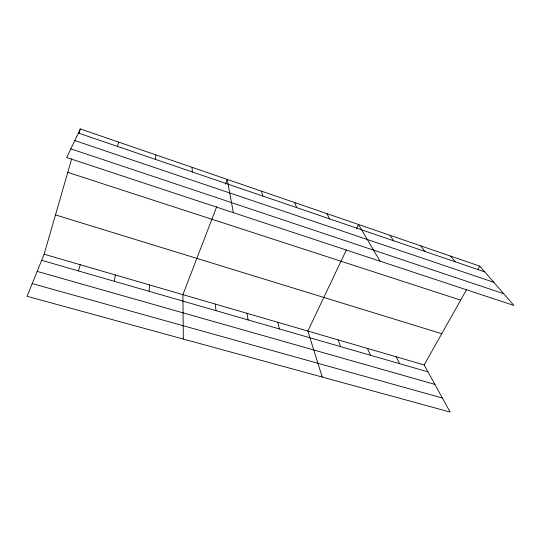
<?xml version="1.0" encoding="UTF-8"?>
<svg xmlns="http://www.w3.org/2000/svg" width="541" height="541" viewBox="0 0 541 541"><rect width="100%" height="100%" fill="white"/><g stroke="black" fill="none" stroke-linecap="round" stroke-linejoin="round"><path stroke-width="0.81" d="M149.073 291.322L149.593 284.938M155.45 159.379L155.903 154.895M114.246 281.266L115.382 274.97M117.485 146.408L118.668 142.107M44.119 254.209L424.178 364.938L450.112 412.059L27.05 296.285L44.119 254.209L71.669 158.871M78.959 133.647L80.318 128.941L479.793 266.138L513.95 305.469L66.712 157.546L80.318 128.941M78.452 270.933L80.237 264.732M216.752 206.648L182.905 294.642L183.311 339.045M225.441 184.048L227.227 179.396L233.354 212.66M346.396 249.874L307.849 331.045L322.233 377.063M356.343 228.931L358.467 224.468L380.073 261.188M424.178 364.938L466.416 289.908M477.777 269.716L479.793 266.138M32.196 283.592L442.389 398.027M37.146 271.386L434.883 384.387M41.643 260.302L427.992 371.87M55.473 214.912L441.76 333.709M67.767 172.369L460.655 300.147M70.844 148.856L503.732 293.695M74.793 140.552L493.832 282.301M78.364 133.045L484.79 271.886M450.667 256.13L455.231 261.79M420.756 245.857L424.874 251.416M390.034 235.308L393.679 240.765M326.987 213.654L329.611 218.875M396.174 356.783L399.596 363.667M367.474 348.418L370.477 355.261M294.642 202.55L296.725 207.643M338.044 339.843L340.607 346.632M261.404 191.129L262.906 196.085M277.797 322.294L279.433 328.969M246.98 313.313L248.116 319.927M215.359 304.096L215.967 310.642M192.075 167.318L192.312 171.97"/></g></svg>
